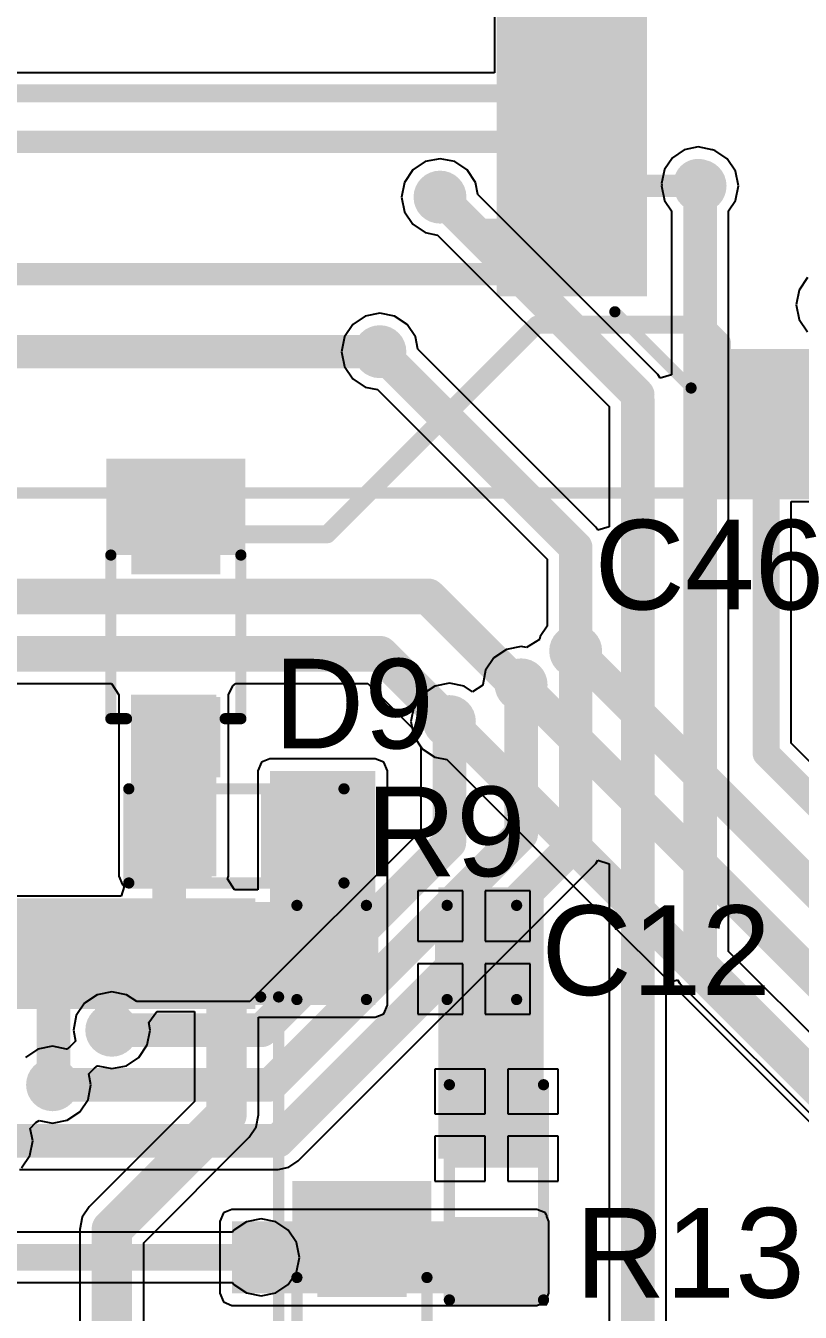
# Model space of a CAD drawing. Header units: millimetres. Extents: x -0.27 to 4.7, y -0.39 to 2.83.
# Drawn here: x 2.434 to 2.78, y 0.594 to 1.168 of the extents above; entities that cross this region are included whole.
import ezdxf

# ---------------------------------------------------------------- set-up
doc = ezdxf.new("R2010")
doc.units = ezdxf.units.MM
doc.header["$MEASUREMENT"] = 0
for name, color, linetype in [('BottomLayer', 5, 'Continuous'), ('BottomSolder', 6, 'Continuous'), ('TopLayer', 1, 'Continuous'), ('TopOverlay', 2, 'Continuous'), ('TopPaste', 8, 'Continuous'), ('TopSolder', 216, 'Continuous'), ('ViaHoleLayer', 16, 'Continuous')]:
    doc.layers.add(name, color=color, linetype=linetype)
doc.styles.add('Arial', font='', dxfattribs={"height": 0.2})
doc.styles.get('Arial').set_extended_font_data('Arial')

# ---------------------------------------------------------------- blocks, each defined once
blk = doc.blocks.new('OLED_0_96________2C_12')
at = {"layer": 'TopOverlay', "const_width": 0.005}
blk.add_lwpolyline([(-0.539, -1.036), (0.539, -1.036)], dxfattribs=at)
blk = doc.blocks.new('TQFP_100_14_14__49')
at = {"layer": 'TopLayer'}
for points in [[(0.2027559, 0.33267725), (0.2027559, 0.27362215), (0.1909449, 0.27362215), (0.1909449, 0.33267725)], [(0.222441, 0.33267725), (0.222441, 0.27362215), (0.21063, 0.27362215), (0.21063, 0.33267725)], [(0.242126, 0.33267725), (0.242126, 0.27362215), (0.230315, 0.27362215), (0.230315, 0.33267725)], [(0.27362205, 0.2421261), (0.33267715, 0.2421261), (0.33267715, 0.2303151), (0.27362205, 0.2303151)], [(0.27362205, 0.222441), (0.33267715, 0.222441), (0.33267715, 0.21063), (0.27362205, 0.21063)], [(0.27362205, 0.2027559), (0.33267715, 0.2027559), (0.33267715, 0.1909449), (0.27362205, 0.1909449)], [(0.27362205, 0.1830709), (0.33267715, 0.1830709), (0.33267715, 0.1712599), (0.27362205, 0.1712599)], [(0.27362205, 0.1633859), (0.33267715, 0.1633859), (0.33267715, 0.1515749), (0.27362205, 0.1515749)], [(0.27362205, 0.1437009), (0.33267715, 0.1437009), (0.33267715, 0.1318899), (0.27362205, 0.1318899)]]:
    blk.add_hatch(color=1, dxfattribs=at).paths.add_polyline_path(points)
at = {"layer": 'TopPaste'}
for points in [[(0.2027559, 0.33267725), (0.2027559, 0.27362215), (0.1909449, 0.27362215), (0.1909449, 0.33267725)], [(0.222441, 0.33267725), (0.222441, 0.27362215), (0.21063, 0.27362215), (0.21063, 0.33267725)], [(0.242126, 0.33267725), (0.242126, 0.27362215), (0.230315, 0.27362215), (0.230315, 0.33267725)], [(0.27362205, 0.2421261), (0.33267715, 0.2421261), (0.33267715, 0.2303151), (0.27362205, 0.2303151)], [(0.27362205, 0.222441), (0.33267715, 0.222441), (0.33267715, 0.21063), (0.27362205, 0.21063)], [(0.27362205, 0.2027559), (0.33267715, 0.2027559), (0.33267715, 0.1909449), (0.27362205, 0.1909449)], [(0.27362205, 0.1830709), (0.33267715, 0.1830709), (0.33267715, 0.1712599), (0.27362205, 0.1712599)], [(0.27362205, 0.1633859), (0.33267715, 0.1633859), (0.33267715, 0.1515749), (0.27362205, 0.1515749)], [(0.27362205, 0.1437009), (0.33267715, 0.1437009), (0.33267715, 0.1318899), (0.27362205, 0.1318899)]]:
    blk.add_hatch(color=8, dxfattribs=at).paths.add_polyline_path(points)
at = {"layer": 'TopSolder'}
for points in [[(0.2067559, 0.33667725), (0.2067559, 0.26962215), (0.1869449, 0.26962215), (0.1869449, 0.33667725)], [(0.226441, 0.33667725), (0.226441, 0.26962215), (0.20663, 0.26962215), (0.20663, 0.33667725)], [(0.246126, 0.33667725), (0.246126, 0.26962215), (0.226315, 0.26962215), (0.226315, 0.33667725)], [(0.26962205, 0.2461261), (0.33667715, 0.2461261), (0.33667715, 0.2263151), (0.26962205, 0.2263151)], [(0.26962205, 0.226441), (0.33667715, 0.226441), (0.33667715, 0.20663), (0.26962205, 0.20663)], [(0.26962205, 0.2067559), (0.33667715, 0.2067559), (0.33667715, 0.1869449), (0.26962205, 0.1869449)], [(0.26962205, 0.1870709), (0.33667715, 0.1870709), (0.33667715, 0.1672599), (0.26962205, 0.1672599)], [(0.26962205, 0.1673859), (0.33667715, 0.1673859), (0.33667715, 0.1475749), (0.26962205, 0.1475749)], [(0.26962205, 0.1477009), (0.33667715, 0.1477009), (0.33667715, 0.1278899), (0.26962205, 0.1278899)], [(0.26962205, 0.1280158), (0.33667715, 0.1280158), (0.33667715, 0.1082048), (0.26962205, 0.1082048)]]:
    blk.add_hatch(color=216, dxfattribs=at).paths.add_polyline_path(points)
at = {"layer": 'TopOverlay', "const_width": 0.005}
blk.add_lwpolyline([(0.284, 0.253), (0.25, 0.287)], dxfattribs=at)
at = {"layer": 'TopOverlay', "const_width": 0.0025}
for points in [[(0.24875, 0.287, 1), (0.25125, 0.287, 1)], [(0.28275, 0.253, 1), (0.28525, 0.253, 1)]]:
    blk.add_lwpolyline(points, format="xyb", close=True, dxfattribs=at)
blk = doc.blocks.new('14_TSSOP_55')
at = {"layer": 'TopLayer'}
for points in [[(-0.1299212, 0.08562995), (-0.0885826, 0.08562995), (-0.0885826, 0.06791345), (-0.1299212, 0.06791345)], [(0.0885827, 0.08562995), (0.1299213, 0.08562995), (0.1299213, 0.06791345), (0.0885827, 0.06791345)], [(-0.1299212, 0.06003935), (-0.0885826, 0.06003935), (-0.0885826, 0.04232285), (-0.1299212, 0.04232285)], [(0.0885827, 0.06003945), (0.1299213, 0.06003945), (0.1299213, 0.04232295), (0.0885827, 0.04232295)], [(-0.1299212, 0.03444885), (-0.0885826, 0.03444885), (-0.0885826, 0.01673235), (-0.1299212, 0.01673235)], [(0.0885827, 0.03444885), (0.1299213, 0.03444885), (0.1299213, 0.01673235), (0.0885827, 0.01673235)], [(-0.1299212, 0.00885825), (-0.0885826, 0.00885825), (-0.0885826, -0.00885825), (-0.1299212, -0.00885825)], [(0.0885827, 0.00885835), (0.1299213, 0.00885835), (0.1299213, -0.00885815), (0.0885827, -0.00885815)], [(-0.1299212, -0.01673225), (-0.0885826, -0.01673225), (-0.0885826, -0.03444875), (-0.1299212, -0.03444875)], [(0.0885827, -0.01673225), (0.1299213, -0.01673225), (0.1299213, -0.03444875), (0.0885827, -0.03444875)], [(-0.1299212, -0.04232285), (-0.0885826, -0.04232285), (-0.0885826, -0.06003935), (-0.1299212, -0.06003935)], [(0.0885827, -0.04232275), (0.1299213, -0.04232275), (0.1299213, -0.06003925), (0.0885827, -0.06003925)], [(-0.1299212, -0.06791335), (-0.0885826, -0.06791335), (-0.0885826, -0.08562985), (-0.1299212, -0.08562985)], [(0.0885827, -0.06791335), (0.1299213, -0.06791335), (0.1299213, -0.08562985), (0.0885827, -0.08562985)]]:
    blk.add_hatch(color=1, dxfattribs=at).paths.add_polyline_path(points)
at = {"layer": 'TopOverlay'}
blk.add_hatch(color=2, dxfattribs=at).paths.add_polyline_path([(-0.0841102, 0.0680004), (-0.0731102, 0.0680004), (-0.0731102, 0.0860004), (-0.0841102, 0.0860004)])
at = {"layer": 'TopPaste'}
for points in [[(-0.1299212, 0.08562995), (-0.0885826, 0.08562995), (-0.0885826, 0.06791345), (-0.1299212, 0.06791345)], [(0.0885827, 0.08562995), (0.1299213, 0.08562995), (0.1299213, 0.06791345), (0.0885827, 0.06791345)], [(-0.1299212, 0.06003935), (-0.0885826, 0.06003935), (-0.0885826, 0.04232285), (-0.1299212, 0.04232285)], [(0.0885827, 0.06003945), (0.1299213, 0.06003945), (0.1299213, 0.04232295), (0.0885827, 0.04232295)], [(-0.1299212, 0.03444885), (-0.0885826, 0.03444885), (-0.0885826, 0.01673235), (-0.1299212, 0.01673235)], [(0.0885827, 0.03444885), (0.1299213, 0.03444885), (0.1299213, 0.01673235), (0.0885827, 0.01673235)], [(-0.1299212, 0.00885825), (-0.0885826, 0.00885825), (-0.0885826, -0.00885825), (-0.1299212, -0.00885825)], [(0.0885827, 0.00885835), (0.1299213, 0.00885835), (0.1299213, -0.00885815), (0.0885827, -0.00885815)], [(-0.1299212, -0.01673225), (-0.0885826, -0.01673225), (-0.0885826, -0.03444875), (-0.1299212, -0.03444875)], [(0.0885827, -0.01673225), (0.1299213, -0.01673225), (0.1299213, -0.03444875), (0.0885827, -0.03444875)], [(-0.1299212, -0.04232285), (-0.0885826, -0.04232285), (-0.0885826, -0.06003935), (-0.1299212, -0.06003935)], [(0.0885827, -0.04232275), (0.1299213, -0.04232275), (0.1299213, -0.06003925), (0.0885827, -0.06003925)], [(-0.1299212, -0.06791335), (-0.0885826, -0.06791335), (-0.0885826, -0.08562985), (-0.1299212, -0.08562985)], [(0.0885827, -0.06791335), (0.1299213, -0.06791335), (0.1299213, -0.08562985), (0.0885827, -0.08562985)]]:
    blk.add_hatch(color=8, dxfattribs=at).paths.add_polyline_path(points)
at = {"layer": 'TopSolder'}
for points in [[(-0.1339212, 0.08962995), (-0.0845826, 0.08962995), (-0.0845826, 0.06391345), (-0.1339212, 0.06391345)], [(0.0845827, 0.08962995), (0.1339213, 0.08962995), (0.1339213, 0.06391345), (0.0845827, 0.06391345)], [(-0.1339212, 0.06403935), (-0.0845826, 0.06403935), (-0.0845826, 0.03832285), (-0.1339212, 0.03832285)], [(0.0845827, 0.06403945), (0.1339213, 0.06403945), (0.1339213, 0.03832295), (0.0845827, 0.03832295)], [(-0.1339212, 0.03844885), (-0.0845826, 0.03844885), (-0.0845826, 0.01273235), (-0.1339212, 0.01273235)], [(0.0845827, 0.03844885), (0.1339213, 0.03844885), (0.1339213, 0.01273235), (0.0845827, 0.01273235)], [(-0.1339212, 0.01285825), (-0.0845826, 0.01285825), (-0.0845826, -0.01285825), (-0.1339212, -0.01285825)], [(0.0845827, 0.01285835), (0.1339213, 0.01285835), (0.1339213, -0.01285815), (0.0845827, -0.01285815)], [(-0.1339212, -0.01273225), (-0.0845826, -0.01273225), (-0.0845826, -0.03844875), (-0.1339212, -0.03844875)], [(0.0845827, -0.01273225), (0.1339213, -0.01273225), (0.1339213, -0.03844875), (0.0845827, -0.03844875)], [(-0.1339212, -0.03832285), (-0.0845826, -0.03832285), (-0.0845826, -0.06403935), (-0.1339212, -0.06403935)], [(0.0845827, -0.03832275), (0.1339213, -0.03832275), (0.1339213, -0.06403925), (0.0845827, -0.06403925)], [(-0.1339212, -0.06391335), (-0.0845826, -0.06391335), (-0.0845826, -0.08962985), (-0.1339212, -0.08962985)], [(0.0845827, -0.06391335), (0.1339213, -0.06391335), (0.1339213, -0.08962985), (0.0845827, -0.08962985)]]:
    blk.add_hatch(color=216, dxfattribs=at).paths.add_polyline_path(points)
at = {"layer": 'TopOverlay'}
for points, const_width in [([(-0.09, 0.1), (0.0900001, 0.1)], 0.005), ([(-0.09, 0.1), (-0.09, 0.092)], 0.005), ([(0.0900001, 0.1), (0.0900001, 0.092)], 0.005), ([(-0.141, 0.082), (-0.136, 0.077)], 0.007874), ([(-0.141, 0.082), (-0.141, 0.072)], 0.007874), ([(-0.136, 0.077), (-0.141, 0.072)], 0.007874), ([(-0.09, -0.0919999), (-0.09, -0.0999999)], 0.005), ([(0.0900001, -0.0919999), (0.0900001, -0.0999999)], 0.005), ([(-0.09, -0.0999999), (0.0900001, -0.0999999)], 0.005)]:
    blk.add_lwpolyline(points, dxfattribs=dict(at, const_width=const_width))
for points, const_width in [([(-0.09125, 0.1, 1), (-0.08875, 0.1, 1)], 0.0025), ([(-0.09125, 0.1, 1), (-0.08875, 0.1, 1)], 0.0025), ([(0.0887501, 0.1, 1), (0.0912501, 0.1, 1)], 0.0025), ([(0.0887501, 0.1, 1), (0.0912501, 0.1, 1)], 0.0025), ([(-0.09125, 0.092, 1), (-0.08875, 0.092, 1)], 0.0025), ([(0.0887501, 0.092, 1), (0.0912501, 0.092, 1)], 0.0025), ([(-0.1429685, 0.082, 1), (-0.1390315, 0.082, 1)], 0.003937), ([(-0.1429685, 0.082, 1), (-0.1390315, 0.082, 1)], 0.003937), ([(-0.1379685, 0.077, 1), (-0.1340315, 0.077, 1)], 0.003937), ([(-0.1379685, 0.077, 1), (-0.1340315, 0.077, 1)], 0.003937), ([(-0.1429685, 0.072, 1), (-0.1390315, 0.072, 1)], 0.003937), ([(-0.1429685, 0.072, 1), (-0.1390315, 0.072, 1)], 0.003937), ([(-0.09125, -0.0919999, 1), (-0.08875, -0.0919999, 1)], 0.0025), ([(0.0887501, -0.0919999, 1), (0.0912501, -0.0919999, 1)], 0.0025), ([(-0.09125, -0.0999999, 1), (-0.08875, -0.0999999, 1)], 0.0025), ([(-0.09125, -0.0999999, 1), (-0.08875, -0.0999999, 1)], 0.0025), ([(0.0887501, -0.0999999, 1), (0.0912501, -0.0999999, 1)], 0.0025), ([(0.0887501, -0.0999999, 1), (0.0912501, -0.0999999, 1)], 0.0025)]:
    blk.add_lwpolyline(points, format="xyb", close=True, dxfattribs=dict(at, const_width=const_width))
blk = doc.blocks.new('R___0603_91')
at = {"layer": 'TopLayer'}
for points in [[(-0.015, 0.0175), (-0.015, -0.0175), (-0.045, -0.0175), (-0.045, 0.0175)], [(0.045, 0.0175), (0.045, -0.0175), (0.015, -0.0175), (0.015, 0.0175)]]:
    blk.add_hatch(color=1, dxfattribs=at).paths.add_polyline_path(points)
at = {"layer": 'TopPaste'}
for points in [[(-0.015, 0.0175), (-0.015, -0.0175), (-0.045, -0.0175), (-0.045, 0.0175)], [(0.045, 0.0175), (0.045, -0.0175), (0.015, -0.0175), (0.015, 0.0175)]]:
    blk.add_hatch(color=8, dxfattribs=at).paths.add_polyline_path(points)
at = {"layer": 'TopSolder'}
for points in [[(-0.011, 0.0215), (-0.011, -0.0215), (-0.049, -0.0215), (-0.049, 0.0215)], [(0.049, 0.0215), (0.049, -0.0215), (0.011, -0.0215), (0.011, 0.0215)]]:
    blk.add_hatch(color=216, dxfattribs=at).paths.add_polyline_path(points)
at = {"layer": 'TopOverlay', "const_width": 0.005}
for points in [[(0.048, 0.021), (-0.048, 0.021)], [(-0.048, -0.021), (-0.048, 0.021)], [(0.048, -0.021), (0.048, 0.021)], [(0.048, -0.021), (-0.048, -0.021)]]:
    blk.add_lwpolyline(points, dxfattribs=at)
at = {"layer": 'TopOverlay', "const_width": 0.0025}
for points in [[(-0.04925, 0.021, 1), (-0.04675, 0.021, 1)], [(-0.04925, 0.021, 1), (-0.04675, 0.021, 1)], [(0.04675, 0.021, 1), (0.04925, 0.021, 1)], [(0.04675, 0.021, 1), (0.04925, 0.021, 1)], [(-0.04925, -0.021, 1), (-0.04675, -0.021, 1)], [(-0.04925, -0.021, 1), (-0.04675, -0.021, 1)], [(0.04675, -0.021, 1), (0.04925, -0.021, 1)], [(0.04675, -0.021, 1), (0.04925, -0.021, 1)]]:
    blk.add_lwpolyline(points, format="xyb", close=True, dxfattribs=at)
blk = doc.blocks.new('R___0603_95')
at = {"layer": 'TopLayer'}
for points in [[(-0.015, 0.0175), (-0.015, -0.0175), (-0.045, -0.0175), (-0.045, 0.0175)], [(0.045, 0.0175), (0.045, -0.0175), (0.015, -0.0175), (0.015, 0.0175)]]:
    blk.add_hatch(color=1, dxfattribs=at).paths.add_polyline_path(points)
at = {"layer": 'TopPaste'}
for points in [[(-0.015, 0.0175), (-0.015, -0.0175), (-0.045, -0.0175), (-0.045, 0.0175)], [(0.045, 0.0175), (0.045, -0.0175), (0.015, -0.0175), (0.015, 0.0175)]]:
    blk.add_hatch(color=8, dxfattribs=at).paths.add_polyline_path(points)
at = {"layer": 'TopSolder'}
for points in [[(-0.011, 0.0215), (-0.011, -0.0215), (-0.049, -0.0215), (-0.049, 0.0215)], [(0.049, 0.0215), (0.049, -0.0215), (0.011, -0.0215), (0.011, 0.0215)]]:
    blk.add_hatch(color=216, dxfattribs=at).paths.add_polyline_path(points)
at = {"layer": 'TopOverlay', "const_width": 0.005}
for points in [[(-0.048, 0.021), (0.048, 0.021)], [(-0.048, -0.021), (-0.048, 0.021)], [(0.048, -0.021), (0.048, 0.021)], [(-0.048, -0.021), (0.048, -0.021)]]:
    blk.add_lwpolyline(points, dxfattribs=at)
at = {"layer": 'TopOverlay', "const_width": 0.0025}
for points in [[(-0.04925, 0.021, 1), (-0.04675, 0.021, 1)], [(-0.04925, 0.021, 1), (-0.04675, 0.021, 1)], [(0.04675, 0.021, 1), (0.04925, 0.021, 1)], [(0.04675, 0.021, 1), (0.04925, 0.021, 1)], [(-0.04925, -0.021, 1), (-0.04675, -0.021, 1)], [(-0.04925, -0.021, 1), (-0.04675, -0.021, 1)], [(0.04675, -0.021, 1), (0.04925, -0.021, 1)], [(0.04675, -0.021, 1), (0.04925, -0.021, 1)]]:
    blk.add_lwpolyline(points, format="xyb", close=True, dxfattribs=at)
blk = doc.blocks.new('SOD_323_158')
at = {"layer": 'TopLayer'}
for points in [[(-0.02952755, -0.01771655), (-0.06102365, -0.01771655), (-0.06102365, 0.01771655), (-0.02952755, 0.01771655)], [(0.06102365, -0.01771655), (0.02952755, -0.01771655), (0.02952755, 0.01771655), (0.06102365, 0.01771655)]]:
    blk.add_hatch(color=1, dxfattribs=at).paths.add_polyline_path(points)
at = {"layer": 'TopOverlay'}
for points in [[(-0.079, 0.019), (-0.036, 0.019), (-0.036, 0.031), (-0.079, 0.031)], [(-0.079, -0.02), (-0.062, -0.02), (-0.062, 0.02), (-0.079, 0.02)], [(-0.079, -0.031), (-0.036, -0.031), (-0.036, -0.019), (-0.079, -0.019)]]:
    blk.add_hatch(color=2, dxfattribs=at).paths.add_polyline_path(points)
at = {"layer": 'TopPaste'}
for points in [[(-0.02952755, -0.01771655), (-0.06102365, -0.01771655), (-0.06102365, 0.01771655), (-0.02952755, 0.01771655)], [(0.06102365, -0.01771655), (0.02952755, -0.01771655), (0.02952755, 0.01771655), (0.06102365, 0.01771655)]]:
    blk.add_hatch(color=8, dxfattribs=at).paths.add_polyline_path(points)
at = {"layer": 'TopSolder'}
for points in [[(-0.02736215, -0.01988195), (-0.06318905, -0.01988195), (-0.06318905, 0.01988195), (-0.02736215, 0.01988195)], [(0.06318905, -0.01988195), (0.02736215, -0.01988195), (0.02736215, 0.01988195), (0.06318905, 0.01988195)]]:
    blk.add_hatch(color=216, dxfattribs=at).paths.add_polyline_path(points)
at = {"layer": 'TopOverlay', "const_width": 0.005}
for points in [[(0.037, 0.029), (-0.036, 0.029)], [(0.037, 0.022), (0.037, 0.029)], [(0.037, -0.029), (0.037, -0.022)], [(0.037, -0.029), (-0.036, -0.029)]]:
    blk.add_lwpolyline(points, dxfattribs=at)
at = {"layer": 'TopOverlay', "const_width": 0.0025}
for points in [[(-0.03725, 0.029, 1), (-0.03475, 0.029, 1)], [(0.03575, 0.029, 1), (0.03825, 0.029, 1)], [(0.03575, 0.029, 1), (0.03825, 0.029, 1)], [(0.03575, 0.022, 1), (0.03825, 0.022, 1)], [(0.03575, -0.022, 1), (0.03825, -0.022, 1)], [(-0.03725, -0.029, 1), (-0.03475, -0.029, 1)], [(0.03575, -0.029, 1), (0.03825, -0.029, 1)], [(0.03575, -0.029, 1), (0.03825, -0.029, 1)]]:
    blk.add_lwpolyline(points, format="xyb", close=True, dxfattribs=at)
blk = doc.blocks.new('SOD_323_160')
at = {"layer": 'TopLayer'}
for points in [[(-0.02952755, -0.01771655), (-0.06102365, -0.01771655), (-0.06102365, 0.01771655), (-0.02952755, 0.01771655)], [(0.06102365, -0.01771655), (0.02952755, -0.01771655), (0.02952755, 0.01771655), (0.06102365, 0.01771655)]]:
    blk.add_hatch(color=1, dxfattribs=at).paths.add_polyline_path(points)
at = {"layer": 'TopOverlay'}
for points in [[(-0.079, 0.019), (-0.036, 0.019), (-0.036, 0.031), (-0.079, 0.031)], [(-0.079, -0.02), (-0.062, -0.02), (-0.062, 0.02), (-0.079, 0.02)], [(-0.079, -0.031), (-0.036, -0.031), (-0.036, -0.019), (-0.079, -0.019)]]:
    blk.add_hatch(color=2, dxfattribs=at).paths.add_polyline_path(points)
at = {"layer": 'TopPaste'}
for points in [[(-0.02952755, -0.01771655), (-0.06102365, -0.01771655), (-0.06102365, 0.01771655), (-0.02952755, 0.01771655)], [(0.06102365, -0.01771655), (0.02952755, -0.01771655), (0.02952755, 0.01771655), (0.06102365, 0.01771655)]]:
    blk.add_hatch(color=8, dxfattribs=at).paths.add_polyline_path(points)
at = {"layer": 'TopSolder'}
for points in [[(-0.02736215, -0.01988195), (-0.06318905, -0.01988195), (-0.06318905, 0.01988195), (-0.02736215, 0.01988195)], [(0.06318905, -0.01988195), (0.02736215, -0.01988195), (0.02736215, 0.01988195), (0.06318905, 0.01988195)]]:
    blk.add_hatch(color=216, dxfattribs=at).paths.add_polyline_path(points)
at = {"layer": 'TopOverlay', "const_width": 0.005}
for points in [[(0.037, 0.029), (-0.036, 0.029)], [(0.037, 0.022), (0.037, 0.029)], [(0.037, -0.029), (0.037, -0.022)], [(0.037, -0.029), (-0.036, -0.029)]]:
    blk.add_lwpolyline(points, dxfattribs=at)
at = {"layer": 'TopOverlay', "const_width": 0.0025}
for points in [[(-0.03725, 0.029, 1), (-0.03475, 0.029, 1)], [(0.03575, 0.029, 1), (0.03825, 0.029, 1)], [(0.03575, 0.029, 1), (0.03825, 0.029, 1)], [(0.03575, 0.022, 1), (0.03825, 0.022, 1)], [(0.03575, -0.022, 1), (0.03825, -0.022, 1)], [(-0.03725, -0.029, 1), (-0.03475, -0.029, 1)], [(0.03575, -0.029, 1), (0.03825, -0.029, 1)], [(0.03575, -0.029, 1), (0.03825, -0.029, 1)]]:
    blk.add_lwpolyline(points, format="xyb", close=True, dxfattribs=at)
blk = doc.blocks.new('C___0603_207')
at = {"layer": 'TopLayer'}
for points in [[(-0.015, 0.0175), (-0.015, -0.0175), (-0.045, -0.0175), (-0.045, 0.0175)], [(0.045, 0.0175), (0.045, -0.0175), (0.015, -0.0175), (0.015, 0.0175)]]:
    blk.add_hatch(color=1, dxfattribs=at).paths.add_polyline_path(points)
at = {"layer": 'TopPaste'}
for points in [[(-0.015, 0.0175), (-0.015, -0.0175), (-0.045, -0.0175), (-0.045, 0.0175)], [(0.045, 0.0175), (0.045, -0.0175), (0.015, -0.0175), (0.015, 0.0175)]]:
    blk.add_hatch(color=8, dxfattribs=at).paths.add_polyline_path(points)
at = {"layer": 'TopSolder'}
for points in [[(-0.0126378, 0.0198622), (-0.0126378, -0.0198622), (-0.0473622, -0.0198622), (-0.0473622, 0.0198622)], [(0.0473622, 0.0198622), (0.0473622, -0.0198622), (0.0126378, -0.0198622), (0.0126378, 0.0198622)]]:
    blk.add_hatch(color=216, dxfattribs=at).paths.add_polyline_path(points)
at = {"layer": 'TopOverlay', "const_width": 0.005}
for points in [[(-0.049, 0.021), (-0.049, -0.021)], [(-0.018, 0.021), (-0.049, 0.021)], [(0.049, 0.021), (0.018, 0.021)], [(0.049, 0.021), (0.049, -0.021)], [(-0.018, -0.021), (-0.049, -0.021)], [(0.049, -0.021), (0.018, -0.021)]]:
    blk.add_lwpolyline(points, dxfattribs=at)
at = {"layer": 'TopOverlay', "const_width": 0.0025}
for points in [[(-0.05025, 0.021, 1), (-0.04775, 0.021, 1)], [(-0.05025, 0.021, 1), (-0.04775, 0.021, 1)], [(-0.01925, 0.021, 1), (-0.01675, 0.021, 1)], [(0.01675, 0.021, 1), (0.01925, 0.021, 1)], [(0.04775, 0.021, 1), (0.05025, 0.021, 1)], [(0.04775, 0.021, 1), (0.05025, 0.021, 1)], [(-0.05025, -0.021, 1), (-0.04775, -0.021, 1)], [(-0.05025, -0.021, 1), (-0.04775, -0.021, 1)], [(-0.01925, -0.021, 1), (-0.01675, -0.021, 1)], [(0.01675, -0.021, 1), (0.01925, -0.021, 1)], [(0.04775, -0.021, 1), (0.05025, -0.021, 1)], [(0.04775, -0.021, 1), (0.05025, -0.021, 1)]]:
    blk.add_lwpolyline(points, format="xyb", close=True, dxfattribs=at)

msp = doc.modelspace()

# ---------------------------------------------------------------- hatches: boundary and pattern name
at = {"layer": 'BottomLayer'}
h = msp.add_hatch(color=5, dxfattribs=at)
edge = h.paths.add_edge_path()
edge.add_arc((2.7348225, 1.0969487), 0.011811, 0, 360)
h = msp.add_hatch(color=5, dxfattribs=at)
edge = h.paths.add_edge_path()
edge.add_arc((2.6188226, 1.0919486), 0.011811, 0, 360)
h = msp.add_hatch(color=5, dxfattribs=at)
edge = h.paths.add_edge_path()
edge.add_arc((2.592, 1.023), 0.011811, 0, 360)
h = msp.add_hatch(color=5, dxfattribs=at)
edge = h.paths.add_edge_path()
edge.add_arc((2.6793362, 0.8894462), 0.011811, 0, 360)
h = msp.add_hatch(color=5, dxfattribs=at)
edge = h.paths.add_edge_path()
edge.add_arc((2.655, 0.8743809), 0.011811, 0, 360)
h = msp.add_hatch(color=5, dxfattribs=at)
edge = h.paths.add_edge_path()
edge.add_arc((2.623, 0.858), 0.011811, 0, 360)
h = msp.add_hatch(color=5, dxfattribs=at)
edge = h.paths.add_edge_path()
edge.add_arc((2.4724131, 0.720311), 0.011811, 0, 360)
h = msp.add_hatch(color=5, dxfattribs=at)
edge = h.paths.add_edge_path()
edge.add_arc((2.446, 0.696), 0.011811, 0, 360)
h = msp.add_hatch(color=5, dxfattribs=at)
edge = h.paths.add_edge_path()
edge.add_arc((2.539, 0.619), 0.011811, 0, 360)
at = {"layer": 'BottomSolder'}
h = msp.add_hatch(color=6, dxfattribs=at)
edge = h.paths.add_edge_path()
edge.add_arc((2.7348225, 1.0969487), 0.0059055, 0, 360)
h = msp.add_hatch(color=6, dxfattribs=at)
edge = h.paths.add_edge_path()
edge.add_arc((2.6188226, 1.0919486), 0.0059055, 0, 360)
h = msp.add_hatch(color=6, dxfattribs=at)
edge = h.paths.add_edge_path()
edge.add_arc((2.592, 1.023), 0.0059055, 0, 360)
h = msp.add_hatch(color=6, dxfattribs=at)
edge = h.paths.add_edge_path()
edge.add_arc((2.6793362, 0.8894462), 0.0059055, 0, 360)
h = msp.add_hatch(color=6, dxfattribs=at)
edge = h.paths.add_edge_path()
edge.add_arc((2.655, 0.8743809), 0.0059055, 0, 360)
h = msp.add_hatch(color=6, dxfattribs=at)
edge = h.paths.add_edge_path()
edge.add_arc((2.623, 0.858), 0.0059055, 0, 360)
h = msp.add_hatch(color=6, dxfattribs=at)
edge = h.paths.add_edge_path()
edge.add_arc((2.4724131, 0.720311), 0.0059055, 0, 360)
h = msp.add_hatch(color=6, dxfattribs=at)
edge = h.paths.add_edge_path()
edge.add_arc((2.446, 0.696), 0.0059055, 0, 360)
h = msp.add_hatch(color=6, dxfattribs=at)
edge = h.paths.add_edge_path()
edge.add_arc((2.539, 0.619), 0.0059055, 0, 360)
at = {"layer": 'TopLayer'}
h = msp.add_hatch(color=1, dxfattribs=at)
edge = h.paths.add_edge_path()
edge.add_arc((2.7348225, 1.0969487), 0.011811, 0, 360)
h = msp.add_hatch(color=1, dxfattribs=at)
edge = h.paths.add_edge_path()
edge.add_arc((2.6188226, 1.0919486), 0.011811, 0, 360)
h = msp.add_hatch(color=1, dxfattribs=at)
edge = h.paths.add_edge_path()
edge.add_arc((2.592, 1.023), 0.011811, 0, 360)
h = msp.add_hatch(color=1, dxfattribs=at)
edge = h.paths.add_edge_path()
edge.add_arc((2.6793362, 0.8894462), 0.011811, 0, 360)
h = msp.add_hatch(color=1, dxfattribs=at)
edge = h.paths.add_edge_path()
edge.add_arc((2.655, 0.8743809), 0.011811, 0, 360)
for points in [[(2.481, 0.789), (2.519, 0.789), (2.519, 0.87), (2.481, 0.87)], [(2.5899611, 0.836), (2.5429611, 0.836), (2.5429611, 0.731504), (2.5899611, 0.731504)], [(2.665, 0.784), (2.618, 0.784), (2.618, 0.663), (2.665, 0.663)], [(2.5139611, 0.7315039), (2.5899611, 0.7315039), (2.5899611, 0.7775039), (2.5139611, 0.7775039)], [(2.526, 0.603), (2.662, 0.603), (2.662, 0.635), (2.526, 0.635)]]:
    msp.add_hatch(color=1, dxfattribs=at).paths.add_polyline_path(points)
h = msp.add_hatch(color=1, dxfattribs=at)
edge = h.paths.add_edge_path()
edge.add_arc((2.623, 0.858), 0.011811, 0, 360)
h = msp.add_hatch(color=1, dxfattribs=at)
edge = h.paths.add_edge_path()
edge.add_arc((2.4724131, 0.720311), 0.011811, 0, 360)
h = msp.add_hatch(color=1, dxfattribs=at)
edge = h.paths.add_edge_path()
edge.add_arc((2.446, 0.696), 0.011811, 0, 360)
h = msp.add_hatch(color=1, dxfattribs=at)
edge = h.paths.add_edge_path()
edge.add_arc((2.539, 0.619), 0.011811, 0, 360)
at = {"layer": 'TopSolder'}
h = msp.add_hatch(color=216, dxfattribs=at)
edge = h.paths.add_edge_path()
edge.add_arc((2.7348225, 1.0969487), 0.0059055, 0, 360)
h = msp.add_hatch(color=216, dxfattribs=at)
edge = h.paths.add_edge_path()
edge.add_arc((2.6188226, 1.0919486), 0.0059055, 0, 360)
h = msp.add_hatch(color=216, dxfattribs=at)
edge = h.paths.add_edge_path()
edge.add_arc((2.592, 1.023), 0.0059055, 0, 360)
h = msp.add_hatch(color=216, dxfattribs=at)
edge = h.paths.add_edge_path()
edge.add_arc((2.6793362, 0.8894462), 0.0059055, 0, 360)
h = msp.add_hatch(color=216, dxfattribs=at)
edge = h.paths.add_edge_path()
edge.add_arc((2.655, 0.8743809), 0.0059055, 0, 360)
h = msp.add_hatch(color=216, dxfattribs=at)
edge = h.paths.add_edge_path()
edge.add_arc((2.623, 0.858), 0.0059055, 0, 360)
h = msp.add_hatch(color=216, dxfattribs=at)
edge = h.paths.add_edge_path()
edge.add_arc((2.4724131, 0.720311), 0.0059055, 0, 360)
h = msp.add_hatch(color=216, dxfattribs=at)
edge = h.paths.add_edge_path()
edge.add_arc((2.446, 0.696), 0.0059055, 0, 360)
h = msp.add_hatch(color=216, dxfattribs=at)
edge = h.paths.add_edge_path()
edge.add_arc((2.539, 0.619), 0.0059055, 0, 360)
at = {"layer": 'ViaHoleLayer'}
h = msp.add_hatch(color=16, dxfattribs=at)
edge = h.paths.add_edge_path()
edge.add_arc((2.7348225, 1.0969487), 0.0059055, 0, 360)
h = msp.add_hatch(color=16, dxfattribs=at)
edge = h.paths.add_edge_path()
edge.add_arc((2.6188226, 1.0919486), 0.0059055, 0, 360)
h = msp.add_hatch(color=16, dxfattribs=at)
edge = h.paths.add_edge_path()
edge.add_arc((2.592, 1.023), 0.0059055, 0, 360)
h = msp.add_hatch(color=16, dxfattribs=at)
edge = h.paths.add_edge_path()
edge.add_arc((2.6793362, 0.8894462), 0.0059055, 0, 360)
h = msp.add_hatch(color=16, dxfattribs=at)
edge = h.paths.add_edge_path()
edge.add_arc((2.655, 0.8743809), 0.0059055, 0, 360)
h = msp.add_hatch(color=16, dxfattribs=at)
edge = h.paths.add_edge_path()
edge.add_arc((2.623, 0.858), 0.0059055, 0, 360)
h = msp.add_hatch(color=16, dxfattribs=at)
edge = h.paths.add_edge_path()
edge.add_arc((2.4724131, 0.720311), 0.0059055, 0, 360)
h = msp.add_hatch(color=16, dxfattribs=at)
edge = h.paths.add_edge_path()
edge.add_arc((2.446, 0.696), 0.0059055, 0, 360)
h = msp.add_hatch(color=16, dxfattribs=at)
edge = h.paths.add_edge_path()
edge.add_arc((2.539, 0.619), 0.0059055, 0, 360)

# ---------------------------------------------------------------- linework, layer by layer
at = {"layer": 'BottomLayer'}
for p, q in [((2.734, 1.1143135), (2.7277571, 1.1130717)), ((2.7402429, 1.1130717), (2.734, 1.1143135)), ((2.6122633, 1.1077842), (2.6067026, 1.1040686)), ((2.6188226, 1.1090889), (2.6122633, 1.1077842)), ((2.6253819, 1.1077842), (2.6188226, 1.1090889)), ((2.6309426, 1.1040686), (2.6253819, 1.1077842)), ((2.7224646, 1.1095354), (2.7189283, 1.1042429)), ((2.7277571, 1.1130717), (2.7224646, 1.1095354)), ((2.7403726, 1.112985), (2.7402429, 1.1130717)), ((2.7413818, 1.1127843), (2.7403726, 1.112985)), ((2.7469425, 1.1090687), (2.7413818, 1.1127843)), ((2.7506581, 1.103508), (2.7469425, 1.1090687)), ((2.6067026, 1.1040686), (2.602987, 1.0985079)), ((2.6346582, 1.0985079), (2.6309426, 1.1040686)), ((2.7189283, 1.1042429), (2.7176865, 1.098)), ((2.7519628, 1.0969487), (2.7506581, 1.103508)), ((2.602987, 1.0985079), (2.6016823, 1.0919486)), ((2.6357435, 1.0930517), (2.6346582, 1.0985079)), ((2.7177889, 1.0974852), (2.7176822, 1.0969487)), ((2.7176822, 1.0969487), (2.7189869, 1.0903894)), ((2.7176865, 1.098), (2.7177889, 1.0974852)), ((2.7506581, 1.0903894), (2.7519628, 1.0969487)), ((2.6016823, 1.0919486), (2.602987, 1.0853893)), ((2.716012, 1.0127832), (2.6357435, 1.0930517)), ((2.602987, 1.0853893), (2.6067026, 1.0798286)), ((2.7189869, 1.0903894), (2.7220776, 1.0857639)), ((2.7220776, 1.0857639), (2.7220776, 1.0127053)), ((2.7475674, 1.0857639), (2.7506581, 1.0903894)), ((2.7475674, 0.7554566), (2.7475674, 1.0857639)), ((2.6067026, 1.0798286), (2.6122633, 1.076113)), ((2.6122633, 1.076113), (2.6177195, 1.0750277)), ((2.6177195, 1.0750277), (2.6942551, 0.9984921)), ((2.7827026, 1.0560686), (2.778987, 1.0505079)), ((2.778987, 1.0505079), (2.7776823, 1.0439486)), ((2.5854407, 1.0388356), (2.57988, 1.03512)), ((2.592, 1.0401403), (2.5854407, 1.0388356)), ((2.5985593, 1.0388356), (2.592, 1.0401403)), ((2.60412, 1.03512), (2.5985593, 1.0388356)), ((2.7776823, 1.0439486), (2.778987, 1.0373893)), ((2.57988, 1.03512), (2.5761644, 1.0295593)), ((2.6078356, 1.0295593), (2.60412, 1.03512)), ((2.778987, 1.0373893), (2.7827026, 1.0318286)), ((2.5761644, 1.0295593), (2.5748597, 1.023)), ((2.6089209, 1.0241031), (2.6078356, 1.0295593)), ((2.5748597, 1.023), (2.5761644, 1.0164407)), ((2.6883482, 0.9446758), (2.6089209, 1.0241031)), ((2.5761644, 1.0164407), (2.57988, 1.01088)), ((2.57988, 1.01088), (2.5854407, 1.0071644)), ((2.7170776, 1.0111885), (2.716012, 1.0127832)), ((2.7220776, 1.0127053), (2.7170776, 1.0111885)), ((2.5854407, 1.0071644), (2.5908969, 1.0060791)), ((2.5908969, 1.0060791), (2.6665913, 0.9303847)), ((2.6942551, 0.9984921), (2.6942551, 0.9448354)), ((2.6892551, 0.9433186), (2.6883482, 0.9446758)), ((2.6942551, 0.9448354), (2.6892551, 0.9433186)), ((2.6665913, 0.9303847), (2.6665913, 0.900631)), ((2.6635006, 0.8960055), (2.6632319, 0.8946547)), ((2.6665913, 0.900631), (2.6635006, 0.8960055)), ((2.6484407, 0.8902165), (2.64288, 0.8865009)), ((2.655, 0.8915212), (2.6484407, 0.8902165)), ((2.6574151, 0.8910408), (2.655, 0.8915212)), ((2.6632319, 0.8946547), (2.6574151, 0.8910408)), ((2.64288, 0.8865009), (2.6391644, 0.8809402)), ((2.6391644, 0.8809402), (2.6378597, 0.8743809)), ((2.6164407, 0.8738356), (2.61088, 0.87012)), ((2.623, 0.8751403), (2.6164407, 0.8738356)), ((2.6295593, 0.8738356), (2.623, 0.8751403)), ((2.6333777, 0.8712842), (2.6295593, 0.8738356)), ((2.6378776, 0.8742909), (2.6333777, 0.8712842)), ((2.6378597, 0.8743809), (2.6378776, 0.8742909)), ((2.61088, 0.87012), (2.6071644, 0.8645593)), ((2.6071644, 0.8645593), (2.6058597, 0.858)), ((2.6058597, 0.858), (2.6071644, 0.8514407)), ((2.6071644, 0.8514407), (2.6102551, 0.8468152)), ((2.6102551, 0.8468152), (2.6102551, 0.8092791)), ((2.6102551, 0.8092791), (2.5340319, 0.7330559)), ((2.5555804, 0.661988), (2.6883482, 0.7947558)), ((2.6883482, 0.7947558), (2.6892551, 0.796113)), ((2.6892551, 0.796113), (2.6942551, 0.7945962)), ((2.6942551, 0.7945962), (2.6942551, 0.465)), ((2.8712791, 0.6317449), (2.7475674, 0.7554566)), ((2.7197449, 0.7412434), (2.7247449, 0.7427602)), ((2.7197449, 0.4702791), (2.7197449, 0.7412434)), ((2.7247449, 0.7427602), (2.7258105, 0.7411655)), ((2.7258105, 0.7411655), (2.856988, 0.609988)), ((2.4658538, 0.7361466), (2.4602931, 0.732431)), ((2.4724131, 0.7374513), (2.4658538, 0.7361466)), ((2.4789724, 0.7361466), (2.4724131, 0.7374513)), ((2.4835979, 0.7330559), (2.4789724, 0.7361466)), ((2.4602931, 0.732431), (2.4565775, 0.7268703)), ((2.5340319, 0.7330559), (2.4835979, 0.7330559)), ((2.4565775, 0.7268703), (2.4552728, 0.720311)), ((2.4552728, 0.720311), (2.4562535, 0.7153807)), ((2.4394407, 0.7118356), (2.43388, 0.70812)), ((2.446, 0.7131403), (2.4394407, 0.7118356)), ((2.4522359, 0.7118999), (2.446, 0.7131403)), ((2.4523191, 0.7119354), (2.4522359, 0.7118999)), ((2.4537102, 0.7129401), (2.4523191, 0.7119354)), ((2.4562535, 0.7153807), (2.4537102, 0.7129401)), ((2.5514457, 0.6592252), (2.5555804, 0.661988)), ((2.4311848, 0.6582551), (2.5465684, 0.6582551)), ((2.5465684, 0.6582551), (2.5514457, 0.6592252)), ((2.5324407, 0.6348356), (2.52688, 0.63112)), ((2.539, 0.6361403), (2.5324407, 0.6348356)), ((2.5455593, 0.6348356), (2.539, 0.6361403)), ((2.55112, 0.63112), (2.5455593, 0.6348356)), ((2.5262756, 0.6302155), (2.4096456, 0.6302155)), ((2.52688, 0.63112), (2.5262756, 0.6302155)), ((2.5548356, 0.6255593), (2.55112, 0.63112)), ((2.5561403, 0.619), (2.5548356, 0.6255593)), ((2.5548356, 0.6124407), (2.5561403, 0.619)), ((2.55112, 0.60688), (2.5548356, 0.6124407)), ((2.4050005, 0.6077845), (2.5262756, 0.6077845)), ((2.5262756, 0.6077845), (2.52688, 0.60688)), ((2.52688, 0.60688), (2.5324407, 0.6031644)), ((2.5324407, 0.6031644), (2.539, 0.6018597)), ((2.539, 0.6018597), (2.5455593, 0.6031644)), ((2.5455593, 0.6031644), (2.55112, 0.60688))]:
    msp.add_line(p, q, dxfattribs=at)
for points, const_width in [([(2.734, 1.098), (2.7348225, 1.0971775)], 0.022), ([(2.7348225, 1.0969487), (2.7348225, 1.0971775)], 0.022), ([(2.7348225, 0.7501775), (2.7348225, 1.0969487)], 0.015), ([(2.6188226, 1.0919486), (2.707, 1.0037712)], 0.015), ([(2.592, 1.023), (2.6793362, 0.9356638)], 0.015), ([(2.707, 0.465), (2.707, 1.002)], 0.015), ([(2.6793362, 0.8894462), (2.6793362, 0.9356638)], 0.015), ([(2.6793362, 0.8037678), (2.6793362, 0.8894462)], 0.015), ([(2.655, 0.8077158), (2.655, 0.8743809)], 0.015), ([(2.623, 0.804), (2.623, 0.858)], 0.015), ([(2.5432842, 0.696), (2.655, 0.8077158)], 0.015), ([(2.539311, 0.720311), (2.623, 0.804)], 0.015), ([(2.5465684, 0.671), (2.6793362, 0.8037678)], 0.015), ([(2.7348225, 0.7501775), (2.866, 0.619)], 0.015), ([(2.4724131, 0.720311), (2.539311, 0.720311)], 0.015), ([(2.446, 0.696), (2.5432842, 0.696)], 0.015), ([(2.42, 0.671), (2.5465684, 0.671)], 0.015), ([(2.405, 0.619), (2.539, 0.619)], 0.012)]:
    msp.add_lwpolyline(points, dxfattribs=dict(at, const_width=const_width))
for points, const_width in [([(2.7285, 1.098, 1), (2.7395, 1.098, 1)], 0.011), ([(2.7293225, 1.0971775, 1), (2.7403225, 1.0971775, 1)], 0.011), ([(2.7293225, 1.0971775, 1), (2.7403225, 1.0971775, 1)], 0.011), ([(2.7293225, 1.0969487, 1), (2.7403225, 1.0969487, 1)], 0.011), ([(2.7310725, 1.0969487, 1), (2.7385725, 1.0969487, 1)], 0.0075), ([(2.6150726, 1.0919486, 1), (2.6225726, 1.0919486, 1)], 0.0075), ([(2.58825, 1.023, 1), (2.59575, 1.023, 1)], 0.0075), ([(2.70325, 1.0037712, 1), (2.71075, 1.0037712, 1)], 0.0075), ([(2.70325, 1.002, 1), (2.71075, 1.002, 1)], 0.0075), ([(2.6755862, 0.9356638, 1), (2.6830862, 0.9356638, 1)], 0.0075), ([(2.6755862, 0.9356638, 1), (2.6830862, 0.9356638, 1)], 0.0075), ([(2.6755862, 0.8894462, 1), (2.6830862, 0.8894462, 1)], 0.0075), ([(2.6755862, 0.8894462, 1), (2.6830862, 0.8894462, 1)], 0.0075), ([(2.65125, 0.8743809, 1), (2.65875, 0.8743809, 1)], 0.0075), ([(2.61925, 0.858, 1), (2.62675, 0.858, 1)], 0.0075), ([(2.65125, 0.8077158, 1), (2.65875, 0.8077158, 1)], 0.0075), ([(2.65125, 0.8077158, 1), (2.65875, 0.8077158, 1)], 0.0075), ([(2.61925, 0.804, 1), (2.62675, 0.804, 1)], 0.0075), ([(2.61925, 0.804, 1), (2.62675, 0.804, 1)], 0.0075), ([(2.6755862, 0.8037678, 1), (2.6830862, 0.8037678, 1)], 0.0075), ([(2.6755862, 0.8037678, 1), (2.6830862, 0.8037678, 1)], 0.0075), ([(2.7310725, 0.7501775, 1), (2.7385725, 0.7501775, 1)], 0.0075), ([(2.7310725, 0.7501775, 1), (2.7385725, 0.7501775, 1)], 0.0075), ([(2.4686631, 0.720311, 1), (2.4761631, 0.720311, 1)], 0.0075), ([(2.535561, 0.720311, 1), (2.543061, 0.720311, 1)], 0.0075), ([(2.535561, 0.720311, 1), (2.543061, 0.720311, 1)], 0.0075), ([(2.44225, 0.696, 1), (2.44975, 0.696, 1)], 0.0075), ([(2.5395342, 0.696, 1), (2.5470342, 0.696, 1)], 0.0075), ([(2.5395342, 0.696, 1), (2.5470342, 0.696, 1)], 0.0075), ([(2.5428184, 0.671, 1), (2.5503184, 0.671, 1)], 0.0075), ([(2.5428184, 0.671, 1), (2.5503184, 0.671, 1)], 0.0075), ([(2.536, 0.619, 1), (2.542, 0.619, 1)], 0.006)]:
    msp.add_lwpolyline(points, format="xyb", close=True, dxfattribs=dict(at, const_width=const_width))
at = {"layer": 'TopLayer'}
for p, q in [((2.6431455, 1.1844683), (2.6431455, 1.1474005)), ((2.6431455, 1.1474005), (2.0918672, 1.1474005)), ((2.7755026, 0.8483586), (2.7755026, 0.9561219)), ((2.7755026, 0.9561219), (2.814166, 0.9561219)), ((1.9267047, 0.8749343), (2.4722198, 0.8749343)), ((2.4722198, 0.8749343), (2.475588, 0.8699999)), ((2.524412, 0.8699999), (2.5264537, 0.8739014)), ((2.5264537, 0.8739014), (2.5277802, 0.8749343)), ((2.5277802, 0.8749343), (2.5866764, 0.8749343)), ((2.5866764, 0.8749343), (2.6064181, 0.8551926)), ((2.475588, 0.8699999), (2.475588, 0.789)), ((2.524412, 0.789), (2.524412, 0.8699999)), ((2.6064181, 0.8551926), (2.6071644, 0.8514407)), ((2.6071644, 0.8514407), (2.61088, 0.84588)), ((2.61088, 0.84588), (2.6164407, 0.8421644)), ((2.7986456, 0.8252155), (2.7755026, 0.8483586)), ((2.5391342, 0.8398269), (2.5375491, 0.836)), ((2.5429611, 0.841412), (2.5391342, 0.8398269)), ((2.5899611, 0.841412), (2.5429611, 0.841412)), ((2.593788, 0.8398269), (2.5899611, 0.841412)), ((2.5953731, 0.836), (2.593788, 0.8398269)), ((2.6164407, 0.8421644), (2.6218969, 0.8410791)), ((2.6218969, 0.8410791), (2.820988, 0.641988)), ((2.5375491, 0.836), (2.5375491, 0.7829159)), ((2.5953731, 0.7315039), (2.5953731, 0.836)), ((2.475588, 0.789), (2.477173, 0.785173)), ((2.523963, 0.787916), (2.524412, 0.789)), ((2.5271026, 0.7829159), (2.523963, 0.787916)), ((2.4779999, 0.7845), (2.4766016, 0.7800792)), ((2.477173, 0.785173), (2.4779999, 0.7845)), ((2.5375491, 0.7829159), (2.5271026, 0.7829159)), ((2.6290002, 0.7825), (2.609, 0.7825)), ((2.609, 0.7825), (2.609, 0.7599998)), ((2.6290002, 0.7599998), (2.6290002, 0.7825)), ((2.659, 0.7825), (2.6390002, 0.7825)), ((2.6390002, 0.7825), (2.6390002, 0.7599998)), ((2.659, 0.7599998), (2.659, 0.7825)), ((2.4766016, 0.7800792), (2.3889091, 0.7800792)), ((2.609, 0.7599998), (2.6290002, 0.7599998)), ((2.6390002, 0.7599998), (2.659, 0.7599998)), ((2.6290002, 0.7499998), (2.609, 0.7499998)), ((2.609, 0.7499998), (2.609, 0.7275)), ((2.6290002, 0.7275), (2.6290002, 0.7499998)), ((2.659, 0.7499998), (2.6390002, 0.7499998)), ((2.6390002, 0.7499998), (2.6390002, 0.7275)), ((2.659, 0.7275), (2.659, 0.7499998)), ((2.593788, 0.727677), (2.5953731, 0.7315039)), ((2.4888712, 0.7237405), (2.4925548, 0.7287406)), ((2.4895534, 0.720311), (2.4888712, 0.7237405)), ((2.4925548, 0.7287406), (2.5093199, 0.7287406)), ((2.5093199, 0.7287406), (2.5093199, 0.6885458)), ((2.5378685, 0.6826336), (2.5378685, 0.7260919)), ((2.5378685, 0.7260919), (2.5899611, 0.7260919)), ((2.5899611, 0.7260919), (2.593788, 0.727677)), ((2.609, 0.7275), (2.6290002, 0.7275)), ((2.6390002, 0.7275), (2.659, 0.7275)), ((2.4882487, 0.7137517), (2.4895534, 0.720311)), ((2.4845331, 0.708191), (2.4882487, 0.7137517)), ((2.4789724, 0.7044754), (2.4845331, 0.708191)), ((2.4621596, 0.7009303), (2.4647029, 0.7033709)), ((2.4631403, 0.696), (2.4621596, 0.7009303)), ((2.4647029, 0.7033709), (2.466094, 0.7043756)), ((2.466094, 0.7043756), (2.4661772, 0.7044111)), ((2.4661772, 0.7044111), (2.4724131, 0.7031707)), ((2.4724131, 0.7031707), (2.4789724, 0.7044754)), ((2.6390004, 0.703), (2.6165, 0.703)), ((2.6165, 0.703), (2.6165, 0.683)), ((2.6390004, 0.683), (2.6390004, 0.703)), ((2.6715, 0.703), (2.6490004, 0.703)), ((2.6490004, 0.703), (2.6490004, 0.683)), ((2.6715, 0.683), (2.6715, 0.703)), ((2.4618356, 0.6894407), (2.4631403, 0.696)), ((2.45812, 0.68388), (2.4618356, 0.6894407)), ((2.4525593, 0.6801644), (2.45812, 0.68388)), ((2.5093199, 0.6885458), (2.4623196, 0.6415455)), ((2.6165, 0.683), (2.6390004, 0.683)), ((2.6490004, 0.683), (2.6715, 0.683)), ((2.4360649, 0.6764066), (2.4384541, 0.6790661)), ((2.4384541, 0.6790661), (2.4385887, 0.6791811)), ((2.4385887, 0.6791811), (2.4400515, 0.6800429)), ((2.4400515, 0.6800429), (2.446, 0.6788597)), ((2.446, 0.6788597), (2.4525593, 0.6801644)), ((2.5367819, 0.6771706), (2.5378686, 0.6826331)), ((2.5378686, 0.6826331), (2.5378685, 0.6826336)), ((2.4371403, 0.671), (2.4360649, 0.6764066)), ((2.4866874, 0.6255393), (2.5336877, 0.6725396)), ((2.5336877, 0.6725396), (2.5367819, 0.6771706)), ((2.6390004, 0.673), (2.6165, 0.673)), ((2.6165, 0.673), (2.6165, 0.653)), ((2.6390004, 0.653), (2.6390004, 0.673)), ((2.6715, 0.673), (2.6490004, 0.673)), ((2.6490004, 0.673), (2.6490004, 0.653)), ((2.6715, 0.653), (2.6715, 0.673)), ((2.4358356, 0.6644407), (2.4371403, 0.671)), ((2.43212, 0.65888), (2.4358356, 0.6644407)), ((2.6165, 0.653), (2.6390004, 0.653)), ((2.6490004, 0.653), (2.6715, 0.653)), ((2.4623196, 0.6415455), (2.4592254, 0.6369145)), ((2.5221731, 0.6388269), (2.520588, 0.635)), ((2.526, 0.640412), (2.5221731, 0.6388269)), ((2.662, 0.640412), (2.526, 0.640412)), ((2.6658269, 0.6388269), (2.662, 0.640412)), ((2.6661694, 0.638), (2.6658269, 0.6388269)), ((2.6665, 0.638), (2.6661694, 0.638)), ((2.6665, 0.6372018), (2.6665, 0.638)), ((2.667412, 0.635), (2.6665, 0.6372018)), ((2.4592254, 0.6369145), (2.4581387, 0.631452)), ((2.4581387, 0.631452), (2.4581388, 0.6314515)), ((2.4581388, 0.6314515), (2.4581388, 0.5824439)), ((2.520588, 0.635), (2.520588, 0.603)), ((2.667412, 0.603), (2.667412, 0.635)), ((2.4866874, 0.5824439), (2.4866874, 0.6255393)), ((2.520588, 0.603), (2.5221731, 0.5991731)), ((2.6665, 0.6007982), (2.667412, 0.603)), ((2.5221731, 0.5991731), (2.526, 0.597588)), ((2.526, 0.597588), (2.662, 0.597588)), ((2.662, 0.597588), (2.6629947, 0.598)), ((2.6629947, 0.598), (2.6665, 0.598)), ((2.6665, 0.598), (2.6665, 0.6007982))]:
    msp.add_line(p, q, dxfattribs=at)
for points, const_width in [([(2.0877758, 1.1382242), (2.6747758, 1.1382242)], 0.008), ([(2.6747758, 1.1382242), (2.677, 1.136)], 0.008), ([(2.3616337, 1.1166337), (2.677673, 1.1166337)], 0.01), ([(2.677673, 1.0969487), (2.7318225, 1.0969487)], 0.01), ([(2.6188226, 1.0919486), (2.6335076, 1.0772636)], 0.01), ([(2.6335076, 1.0772636), (2.677673, 1.0772636)], 0.01), ([(2.0535785, 1.0575785), (2.677673, 1.0575785)], 0.01), ([(2.5685512, 0.9415512), (2.662, 1.035)], 0.008), ([(2.662, 1.035), (2.7367712, 1.035)], 0.008), ([(2.7367712, 1.035), (2.7446021, 1.0271691)], 0.008), ([(2.051, 1.023), (2.592, 1.023)], 0.015), ([(2.7446021, 0.9906494), (2.7446021, 1.0271691)], 0.008), ([(2.7642871, 0.8437129), (2.7642871, 0.9906494)], 0.012), ([(2.501, 0.9415512), (2.5685512, 0.9415512)], 0.008), ([(1.9858031, 0.9138031), (2.6135153, 0.9138031)], 0.016), ([(2.6135153, 0.9138031), (2.6529375, 0.8743809)], 0.016), ([(1.916189, 0.888189), (2.5921667, 0.888189)], 0.016), ([(2.5921667, 0.888189), (2.6223557, 0.858)], 0.016), ([(2.6793362, 0.8894462), (2.8537824, 0.715)], 0.015), ([(2.6529375, 0.8743809), (2.655, 0.8743809)], 0.016), ([(2.655, 0.8743809), (2.8513809, 0.678)], 0.015), ([(2.6223557, 0.858), (2.623, 0.858)], 0.016), ([(2.623, 0.858), (2.83, 0.651)], 0.015), ([(2.7642871, 0.8437129), (2.794, 0.814)], 0.012), ([(2.498, 0.807), (2.4980018, 0.8069982)], 0.022), ([(2.4980018, 0.7544117), (2.4980018, 0.8069982)], 0.015), ([(2.5235942, 0.6826331), (2.5235942, 0.7544099)], 0.018), ([(2.4464112, 0.7539986), (2.4468225, 0.7544099)], 0.015), ([(2.4464112, 0.6964112), (2.4464112, 0.7539986)], 0.015), ([(2.4724131, 0.720311), (2.4724131, 0.7544099)], 0.015), ([(2.446, 0.696), (2.4464112, 0.6964112)], 0.015), ([(2.4724131, 0.631452), (2.5235942, 0.6826331)], 0.018), ([(2.4724131, 0.573548), (2.4724131, 0.631452)], 0.018)]:
    msp.add_lwpolyline(points, dxfattribs=dict(at, const_width=const_width))
for points, const_width in [([(2.6727758, 1.1382242, 1), (2.6767758, 1.1382242, 1)], 0.004), ([(2.6727758, 1.1382242, 1), (2.6767758, 1.1382242, 1)], 0.004), ([(2.675, 1.136, 1), (2.679, 1.136, 1)], 0.004), ([(2.675173, 1.1166337, 1), (2.680173, 1.1166337, 1)], 0.005), ([(2.675173, 1.0969487, 1), (2.680173, 1.0969487, 1)], 0.005), ([(2.7293225, 1.0969487, 1), (2.7343225, 1.0969487, 1)], 0.005), ([(2.6163226, 1.0919486, 1), (2.6213226, 1.0919486, 1)], 0.005), ([(2.6310076, 1.0772636, 1), (2.6360076, 1.0772636, 1)], 0.005), ([(2.6310076, 1.0772636, 1), (2.6360076, 1.0772636, 1)], 0.005), ([(2.675173, 1.0772636, 1), (2.680173, 1.0772636, 1)], 0.005), ([(2.675173, 1.0575785, 1), (2.680173, 1.0575785, 1)], 0.005), ([(2.66, 1.035, 1), (2.664, 1.035, 1)], 0.004), ([(2.66, 1.035, 1), (2.664, 1.035, 1)], 0.004), ([(2.7347712, 1.035, 1), (2.7387712, 1.035, 1)], 0.004), ([(2.7347712, 1.035, 1), (2.7387712, 1.035, 1)], 0.004), ([(2.58825, 1.023, 1), (2.59575, 1.023, 1)], 0.0075), ([(2.7426021, 1.0271691, 1), (2.7466021, 1.0271691, 1)], 0.004), ([(2.7426021, 1.0271691, 1), (2.7466021, 1.0271691, 1)], 0.004), ([(2.7426021, 0.9906494, 1), (2.7466021, 0.9906494, 1)], 0.004), ([(2.7612871, 0.9906494, 1), (2.7672871, 0.9906494, 1)], 0.006), ([(2.499, 0.9415512, 1), (2.503, 0.9415512, 1)], 0.004), ([(2.5665512, 0.9415512, 1), (2.5705512, 0.9415512, 1)], 0.004), ([(2.5665512, 0.9415512, 1), (2.5705512, 0.9415512, 1)], 0.004), ([(2.6095153, 0.9138031, 1), (2.6175153, 0.9138031, 1)], 0.008), ([(2.6095153, 0.9138031, 1), (2.6175153, 0.9138031, 1)], 0.008), ([(2.5881667, 0.888189, 1), (2.5961667, 0.888189, 1)], 0.008), ([(2.5881667, 0.888189, 1), (2.5961667, 0.888189, 1)], 0.008), ([(2.6755862, 0.8894462, 1), (2.6830862, 0.8894462, 1)], 0.0075), ([(2.6489375, 0.8743809, 1), (2.6569375, 0.8743809, 1)], 0.008), ([(2.6489375, 0.8743809, 1), (2.6569375, 0.8743809, 1)], 0.008), ([(2.651, 0.8743809, 1), (2.659, 0.8743809, 1)], 0.008), ([(2.65125, 0.8743809, 1), (2.65875, 0.8743809, 1)], 0.0075), ([(2.6183557, 0.858, 1), (2.6263557, 0.858, 1)], 0.008), ([(2.6183557, 0.858, 1), (2.6263557, 0.858, 1)], 0.008), ([(2.619, 0.858, 1), (2.627, 0.858, 1)], 0.008), ([(2.61925, 0.858, 1), (2.62675, 0.858, 1)], 0.0075), ([(2.7612871, 0.8437129, 1), (2.7672871, 0.8437129, 1)], 0.006), ([(2.7612871, 0.8437129, 1), (2.7672871, 0.8437129, 1)], 0.006), ([(2.4925, 0.807, 1), (2.5035, 0.807, 1)], 0.011), ([(2.4925018, 0.8069982, 1), (2.5035018, 0.8069982, 1)], 0.011), ([(2.4942518, 0.8069982, 1), (2.5017518, 0.8069982, 1)], 0.0075), ([(2.5190942, 0.7544099, 1), (2.5280942, 0.7544099, 1)], 0.009), ([(2.4426612, 0.7539986, 1), (2.4501612, 0.7539986, 1)], 0.0075), ([(2.4426612, 0.7539986, 1), (2.4501612, 0.7539986, 1)], 0.0075), ([(2.4430725, 0.7544099, 1), (2.4505725, 0.7544099, 1)], 0.0075), ([(2.4686631, 0.7544099, 1), (2.4761631, 0.7544099, 1)], 0.0075), ([(2.4942518, 0.7544117, 1), (2.5017518, 0.7544117, 1)], 0.0075), ([(2.4686631, 0.720311, 1), (2.4761631, 0.720311, 1)], 0.0075), ([(2.44225, 0.696, 1), (2.44975, 0.696, 1)], 0.0075), ([(2.4426612, 0.6964112, 1), (2.4501612, 0.6964112, 1)], 0.0075), ([(2.4426612, 0.6964112, 1), (2.4501612, 0.6964112, 1)], 0.0075), ([(2.5190942, 0.6826331, 1), (2.5280942, 0.6826331, 1)], 0.009), ([(2.5190942, 0.6826331, 1), (2.5280942, 0.6826331, 1)], 0.009), ([(2.4679131, 0.631452, 1), (2.4769131, 0.631452, 1)], 0.009), ([(2.4679131, 0.631452, 1), (2.4769131, 0.631452, 1)], 0.009)]:
    msp.add_lwpolyline(points, format="xyb", close=True, dxfattribs=dict(at, const_width=const_width))

# ---------------------------------------------------------------- block references
for name, p in [('OLED_0_96________2C_12', (2.262999, 1.995996)), ('R___0603_95', (2.528, 0.807))]:
    msp.add_blockref(name, p)
for name, p, rotation in [('TQFP_100_14_14__49', (2.9808226, 1.2937991), 180), ('SOD_323_160', (2.501, 0.8962756), 270), ('14_TSSOP_55', (2.4468226, 0.6451579), 90), ('C___0603_207', (2.604, 0.755), 180), ('R___0603_91', (2.644, 0.648), 270), ('SOD_323_158', (2.584, 0.574), 270)]:
    msp.add_blockref(name, p, dxfattribs=dict(rotation=rotation))

# ---------------------------------------------------------------- texts
at = {"layer": 'TopOverlay', "style": 'Arial'}
for s, p in [('C46', (2.6876839, 0.9080065)), ('D9', (2.5446775, 0.8460065)), ('R9', (2.5856775, 0.7890065)), ('C12', (2.6640162, 0.7360065)), ('R13', (2.6790162, 0.6010065))]:
    msp.add_text(s, height=0.04, dxfattribs=at).set_placement(p)

doc.saveas('drawing.dxf')
